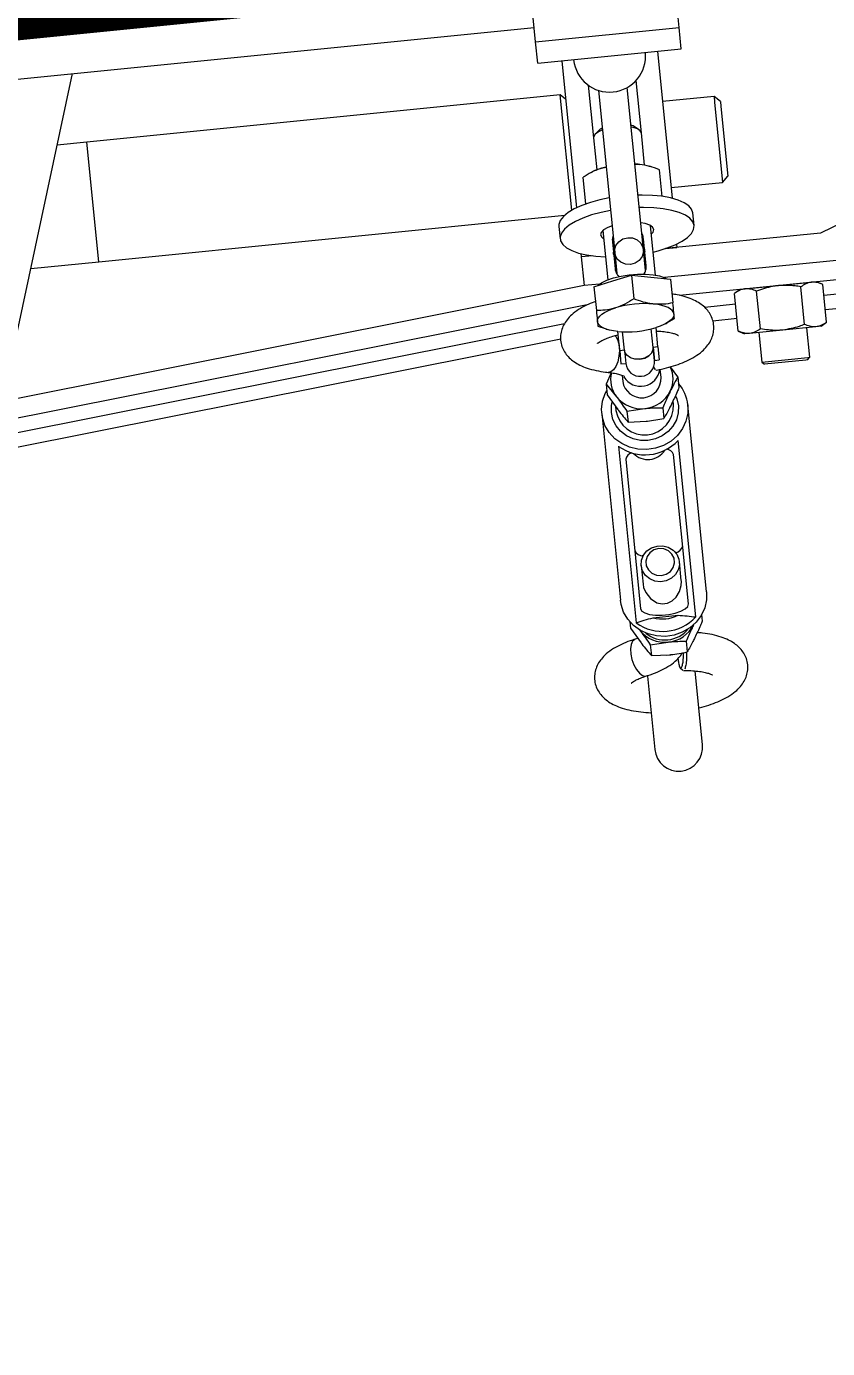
# Model space of a CAD drawing. Header units: millimetres. Extents: x -37020 to 35906, y -101 to 52234.
# Drawn here: x -110.262 to -109.929, y 323.827 to 324.377 of the extents above; entities that cross this region are included whole.
import ezdxf

# ---------------------------------------------------------------- set-up
doc = ezdxf.new("R2010")
doc.units = ezdxf.units.MM
doc.header["$PDMODE"] = 35
doc.header["$PDSIZE"] = 1
doc.linetypes.add('CENTROX2', pattern=[101.6, 63.5, -12.7, 12.7, -12.7])
doc.linetypes.add('DASHED2', pattern=[0.375, 0.25, -0.125])
for name, color, linetype in [('Catenaria', 2, 'Continuous'), ('Eje unifilar', 4, 'CENTROX2'), ('M0_EQUIPOS', 2, 'Continuous'), ('R10', 240, 'Continuous'), ('unifilar VIAS Ppales', 5, 'DASHED2')]:
    doc.layers.add(name, color=color, linetype=linetype)
doc.styles.add('Romans', font='romans.shx', dxfattribs={"width": 0.8})
doc.styles.get("Standard").update_dxf_attribs({"font": 'arial.ttf'})
doc.dimstyles.get("Standard").update_dxf_attribs({"dimtxt": 0.18, "dimasz": 0.18, "dimexe": 0.18, "dimexo": 0.0625, "dimgap": 0.09, "dimtad": 0, "dimtih": 1, "dimtoh": 1, "dimdec": 4, "dimzin": 0, "dimdsep": 46, "dimtxsty": 'Standard', "dimcen": 0.09, "dimadec": 0, "dimazin": 0, "dimtfac": 1, "dimtdec": 4, "dimtofl": 0, "dimtmove": 0, "dimatfit": 3, "dimfxl": 1, "dimtolj": 1, "dimtzin": 0, "dimarcsym": 0})

# ---------------------------------------------------------------- blocks, each defined once
blk = doc.blocks.new('enlace tol')
at = {"layer": 'Eje unifilar'}
blk.add_line((-7125.44, -43306.58, -11480), (6097.6, -44628.91, -11480), dxfattribs=at)
blk = doc.blocks.new('A$C3C3C2E3F')
at = {"layer": 'M0_EQUIPOS', "color": 1, "linetype": 'Continuous', "lineweight": 15}
for p, q in [((-10.45, -999.3), (-10.45, -2289.3)), ((-64.95, -2294.3), (-88.99, -2046.76)), ((-68.95, -2294.49), (-92.97, -2047.15)), ((-75.58, -2288.35), (-86.8, -2172.83)), ((-72.46, -2289.4), (-83.81, -2172.58)), ((-63.6, -2175.74), (-10.45, -2192.74)), ((-49.95, -2180.1), (-49.95, -2194.3)), ((-24.95, -2194.3), (-24.95, -2188.1)), ((-49.95, -2194.3), (-49.95, -2291.76)), ((-49.95, -2194.3), (-24.95, -2194.3)), ((-24.95, -2293.3), (-24.95, -2194.3)), ((-52.16, -2290.3), (-54.78, -2290.3)), ((-17.95, -2289.3), (-17.95, -2319.3)), ((-17.95, -2289.3), (-13.45, -2289.3)), ((-13.45, -2289.3), (-13.45, -2319.3)), ((-13.45, -2289.3), (13.55, -2289.3)), ((-64.95, -2297.53), (-64.95, -2294.3)), ((-58.95, -2294.3), (-64.95, -2294.3)), ((-58.95, -2296.69), (-58.95, -2294.3)), ((-58.26, -2294.3), (-58.95, -2294.3)), ((-49.09, -2293.3), (-24.95, -2293.3)), ((-17.95, -2294.3), (-48.68, -2294.3)), ((-25.95, -2294.3), (-24.95, -2293.3)), ((-136.86, -2296.79), (-140.1, -2298.67)), ((-136.86, -2296.79), (-140.1, -2298.67)), ((-135.49, -2296.79), (-136.86, -2296.79)), ((-91.79, -2295.3), (-130.85, -2295.3)), ((-91.79, -2295.3), (-130.85, -2295.3)), ((-88.03, -2296.79), (-91.27, -2298.67)), ((-88.03, -2296.79), (-91.27, -2298.67)), ((-85.78, -2296.79), (-88.61, -2298.67)), ((-85.78, -2296.79), (-88.61, -2298.67)), ((-85.78, -2296.79), (-88.03, -2296.79)), ((-83.54, -2298.06), (-85.78, -2296.79)), ((-83.54, -2298.06), (-85.78, -2296.79)), ((-73.63, -2296.3), (-74.37, -2297.93)), ((-65.39, -2296.3), (-70.35, -2296.3)), ((-68.95, -2294.7), (-68.95, -2294.49)), ((-65.39, -2296.3), (-64.56, -2300.3)), ((-48.08, -2296.3), (-42.5, -2296.3)), ((-147.11, -2299.3), (-162.45, -2299.3)), ((-139.09, -2298.08), (-139.22, -2297.5)), ((-139.09, -2298.08), (-139.22, -2297.5)), ((-98.93, -2298.07), (-135.86, -2298.07)), ((-101.77, -2299.3), (-133.02, -2299.3)), ((-90.63, -2298.3), (-91.43, -2298.3)), ((-90.63, -2298.3), (-91.43, -2298.3)), ((-74.39, -2297.93), (-74.53, -2298.27)), ((-53.92, -2299.3), (-64.25, -2299.3)), ((-41.6, -2298.27), (-41.74, -2297.93)), ((-34.52, -2299.3), (-41.25, -2299.3)), ((-23.54, -2299.3), (-34.52, -2299.3)), ((-33.18, -2300.44), (-33.85, -2299.67)), ((-142.93, -2300.55), (-143.14, -2304.3)), ((-142.93, -2300.55), (-143.14, -2304.3)), ((-140.68, -2300.55), (-142.93, -2300.55)), ((-140.68, -2300.55), (-140.48, -2304.3)), ((-140.68, -2300.55), (-140.48, -2304.3)), ((-135.15, -2301.7), (-135.15, -2306.9)), ((-124.1, -2300.3), (-128.01, -2300.3)), ((-124.1, -2300.3), (-128.01, -2300.3)), ((-94.1, -2300.55), (-94.31, -2304.3)), ((-94.1, -2300.55), (-94.31, -2304.3)), ((-91.85, -2300.55), (-94.1, -2300.55)), ((-91.85, -2300.55), (-91.65, -2304.3)), ((-91.85, -2300.55), (-91.65, -2304.3)), ((-84.31, -2300.3), (-85.57, -2300.3)), ((-84.31, -2300.3), (-85.57, -2300.3)), ((-81.9, -2300.3), (-81.9, -2301.3)), ((-79.16, -2300.3), (-81.9, -2300.3)), ((-79.16, -2301.3), (-81.9, -2301.3)), ((-79.16, -2301.3), (-81.9, -2301.3)), ((-79.16, -2301.3), (-79.16, -2300.3)), ((-79.16, -2300.3), (-75.12, -2300.3)), ((-79.16, -2301.3), (-75.3, -2301.3)), ((-64.56, -2300.3), (-63.74, -2304.3)), ((-58.73, -2301.3), (-63.11, -2301.3)), ((-58.73, -2301.3), (-63.11, -2301.3)), ((-62.23, -2301.3), (-62.23, -2301.07)), ((-56.47, -2301.05), (-62.08, -2301.05)), ((-61.91, -2301.3), (-61.91, -2301.05)), ((-61.9, -2301.3), (-61.9, -2301.05)), ((-59.62, -2301.05), (-59.64, -2301.3)), ((-24.83, -2301.3), (-58.73, -2301.3)), ((-24.83, -2301.3), (-58.73, -2301.3)), ((-40.89, -2301.3), (-41.01, -2300.3)), ((-63.74, -2304.3), (-68.71, -2304.3)), ((-63.74, -2304.3), (-64.56, -2308.3)), ((-146.06, -2306.28), (-146.6, -2306.75)), ((-146.06, -2306.28), (-146.6, -2306.75)), ((-140.68, -2308.05), (-142.93, -2308.05)), ((-91.85, -2308.05), (-94.1, -2308.05)), ((-81.9, -2307.3), (-81.9, -2308.3)), ((-81.9, -2307.3), (-79.16, -2307.3)), ((-79.16, -2307.3), (-81.9, -2307.3)), ((-79.16, -2307.3), (-75.3, -2307.3)), ((-79.16, -2308.3), (-79.16, -2307.3)), ((-63.1, -2307.3), (-58.73, -2307.3)), ((-63.1, -2307.3), (-58.73, -2307.3)), ((-62.23, -2307.52), (-62.23, -2307.3)), ((-62.08, -2307.55), (-56.47, -2307.55)), ((-61.91, -2307.55), (-61.91, -2307.3)), ((-61.9, -2307.55), (-61.9, -2307.3)), ((-59.64, -2307.3), (-59.62, -2307.55)), ((-58.73, -2307.3), (-24.83, -2307.3)), ((-58.73, -2307.3), (-24.83, -2307.3)), ((-162.45, -2309.3), (-146.99, -2309.3)), ((-135.86, -2310.52), (-98.93, -2310.52)), ((-133.02, -2309.3), (-101.77, -2309.3)), ((-128.01, -2308.3), (-124.1, -2308.3)), ((-128.01, -2308.3), (-124.1, -2308.3)), ((-91.43, -2310.3), (-90.64, -2310.3)), ((-91.43, -2310.3), (-90.64, -2310.3)), ((-85.78, -2311.8), (-83.52, -2310.5)), ((-85.78, -2311.8), (-83.52, -2310.5)), ((-85.57, -2308.3), (-83.85, -2308.3)), ((-85.57, -2308.3), (-83.85, -2308.3)), ((-79.16, -2308.3), (-81.9, -2308.3)), ((-79.16, -2308.3), (-75.12, -2308.3)), ((-74.53, -2310.32), (-74.39, -2310.67)), ((-74.38, -2310.66), (-73.63, -2312.3)), ((-64.56, -2308.3), (-65.39, -2312.3)), ((-64.25, -2309.3), (-53.92, -2309.3)), ((-41.74, -2310.67), (-41.6, -2310.32)), ((-41.25, -2309.3), (-34.52, -2309.3)), ((-34.52, -2309.3), (-23.54, -2309.3)), ((-33.85, -2308.92), (-33.18, -2308.16)), ((-135.49, -2311.8), (-136.86, -2311.8)), ((-130.85, -2313.3), (-91.79, -2313.3)), ((-130.85, -2313.3), (-91.79, -2313.3)), ((-85.78, -2311.8), (-88.03, -2311.8)), ((-65.39, -2312.3), (-70.35, -2312.3)), ((-64.95, -2474.3), (-64.95, -2311.07)), ((-58.95, -2344.3), (-58.95, -2311.91)), ((-58.95, -2311.91), (-58.95, -2314.3)), ((-48.08, -2312.3), (-42.5, -2312.3)), ((-68.95, -2474.47), (-68.95, -2313.85)), ((-58.26, -2314.3), (-58.95, -2314.3)), ((-17.95, -2314.3), (-48.68, -2314.3)), ((-46.45, -2314.3), (-46.45, -2325.1)), ((-28.45, -2325.1), (-28.45, -2314.3)), ((-71.95, -2325.25), (-71.95, -2318.8)), ((-54.78, -2318.3), (-52.16, -2318.3)), ((-74.95, -2325.25), (-74.95, -2320.2)), ((-17.95, -2319.3), (-13.45, -2319.3)), ((-13.45, -2319.3), (13.55, -2319.3)), ((-77.54, -2325.25), (-78.26, -2326.49)), ((-78.26, -2327.56), (-78.26, -2326.49)), ((-77.54, -2325.25), (-69.67, -2325.25)), ((-68.96, -2326.49), (-69.67, -2325.25)), ((-68.96, -2326.49), (-68.96, -2327.56)), ((-46.45, -2325.1), (-45.25, -2326.3)), ((-29.66, -2325.1), (-46.45, -2325.1)), ((-30.7, -2326.3), (-45.25, -2326.3)), ((-29.65, -2326.3), (-30.7, -2326.3)), ((-28.45, -2325.1), (-29.66, -2325.1)), ((-29.65, -2326.3), (-28.45, -2325.1)), ((-84.45, -2329.49), (-84.95, -2329.99)), ((-84.95, -2338.65), (-84.95, -2329.99)), ((-78.26, -2329.49), (-84.45, -2329.49)), ((-84.45, -2329.49), (-84.45, -2339.11)), ((-78.26, -2334.49), (-78.26, -2327.56)), ((-77.54, -2329.87), (-69.67, -2329.87)), ((-68.96, -2327.56), (-68.96, -2334.49)), ((-68.95, -2329.49), (-68.96, -2329.49)), ((-78.26, -2341.42), (-78.26, -2334.49)), ((-68.96, -2334.49), (-68.96, -2341.42)), ((-84.95, -2338.99), (-84.95, -2338.65)), ((-84.95, -2338.99), (-84.45, -2339.49)), ((-84.45, -2339.11), (-84.45, -2339.49)), ((-84.45, -2339.49), (-78.26, -2339.49)), ((-77.54, -2339.11), (-69.67, -2339.11)), ((-68.96, -2339.49), (-68.95, -2339.49)), ((-78.26, -2342.49), (-78.26, -2341.42)), ((-78.26, -2342.49), (-77.54, -2343.73)), ((-77.54, -2343.73), (-69.67, -2343.73)), ((-74.95, -2474.72), (-74.95, -2343.73)), ((-71.95, -2474.59), (-71.95, -2343.73)), ((-69.67, -2343.73), (-68.96, -2342.49)), ((-68.96, -2341.42), (-68.96, -2342.49)), ((-10.95, -2474.3), (-58.95, -2344.3))]:
    blk.add_line(p, q, dxfattribs=at)
at = {"layer": 'M0_EQUIPOS', "color": 1, "linetype": 'Continuous', "lineweight": 15, "flags": 128}
for points in [[(-49.92, -2301.3), (-50.13, -2299.33), (-50.47, -2297.3), (-50.93, -2295.44), (-51.48, -2293.82), (-52.12, -2292.47), (-52.83, -2291.42), (-53.59, -2290.71), (-54.38, -2290.34), (-55.18, -2290.34), (-55.97, -2290.71), (-56.73, -2291.42), (-57.44, -2292.47), (-58.08, -2293.82), (-58.63, -2295.44), (-59.09, -2297.3), (-59.42, -2299.3)], [(-47.31, -2301.3), (-47.51, -2299.33), (-47.86, -2297.3), (-48.31, -2295.44), (-48.87, -2293.82), (-49.5, -2292.47), (-50.21, -2291.42), (-50.97, -2290.71), (-51.76, -2290.34), (-52.16, -2290.3)], [(-139.22, -2297.49), (-139.24, -2297.43), (-139.56, -2296.94), (-140.2, -2296.57), (-141.11, -2296.35), (-142.19, -2296.3), (-143.36, -2296.44), (-144.51, -2296.74), (-145.53, -2297.17), (-146.35, -2297.71), (-146.88, -2298.3)], [(-139.22, -2297.49), (-139.24, -2297.43), (-139.56, -2296.94), (-140.2, -2296.57), (-141.11, -2296.35), (-142.19, -2296.3), (-143.36, -2296.44), (-144.51, -2296.74), (-145.53, -2297.17), (-146.35, -2297.71), (-146.88, -2298.3)], [(-130.85, -2313.3), (-132.54, -2313.11), (-134.17, -2312.57), (-135.65, -2311.69), (-136.95, -2310.5), (-137.99, -2309.06), (-138.74, -2307.42), (-139.17, -2305.66), (-139.25, -2303.84), (-138.99, -2302.04), (-138.4, -2300.34), (-137.5, -2298.79), (-136.33, -2297.47), (-134.93, -2296.43), (-133.37, -2295.71), (-131.7, -2295.34), (-130.85, -2295.3)], [(-130.85, -2313.3), (-132.54, -2313.11), (-134.17, -2312.57), (-135.65, -2311.69), (-136.95, -2310.5), (-137.99, -2309.06), (-138.74, -2307.42), (-139.17, -2305.66), (-139.25, -2303.84), (-138.99, -2302.04), (-138.4, -2300.34), (-137.5, -2298.79), (-136.33, -2297.47), (-134.93, -2296.43), (-133.37, -2295.71), (-131.7, -2295.34), (-130.85, -2295.3)], [(-91.79, -2313.3), (-93.48, -2313.11), (-95.1, -2312.57), (-96.59, -2311.69), (-97.89, -2310.5), (-98.93, -2309.06), (-99.68, -2307.42), (-100.1, -2305.66), (-100.19, -2303.84), (-99.93, -2302.04), (-99.34, -2300.34), (-98.44, -2298.79), (-97.27, -2297.47), (-95.87, -2296.43), (-94.31, -2295.71), (-92.64, -2295.34), (-90.94, -2295.34), (-89.27, -2295.71), (-87.7, -2296.43), (-87.14, -2296.79)], [(-91.79, -2313.3), (-93.48, -2313.11), (-95.1, -2312.57), (-96.59, -2311.69), (-97.89, -2310.5), (-98.93, -2309.06), (-99.68, -2307.42), (-100.1, -2305.66), (-100.19, -2303.84), (-99.93, -2302.04), (-99.34, -2300.34), (-98.44, -2298.79), (-97.27, -2297.47), (-95.87, -2296.43), (-94.31, -2295.71), (-92.64, -2295.34), (-90.94, -2295.34), (-89.27, -2295.71), (-87.7, -2296.43), (-87.14, -2296.79)], [(-75.12, -2300.3), (-74.92, -2299.43), (-74.67, -2298.64), (-74.39, -2297.95), (-74.08, -2297.37), (-73.75, -2296.91), (-73.4, -2296.57), (-73.03, -2296.37), (-72.66, -2296.3)], [(-72.66, -2296.3), (-72.29, -2296.37), (-71.93, -2296.57), (-71.58, -2296.91), (-71.24, -2297.37), (-70.93, -2297.95), (-70.65, -2298.64), (-70.41, -2299.43), (-70.2, -2300.3)], [(-65.22, -2297.11), (-64.75, -2297.93), (-64.3, -2299.12), (-63.95, -2300.55), (-63.73, -2302.16), (-63.63, -2303.87), (-63.66, -2305.59), (-63.83, -2307.26), (-64.11, -2308.79), (-64.51, -2310.11), (-65, -2311.15), (-65.22, -2311.49)], [(-146.88, -2298.3), (-147.07, -2298.89), (-147.06, -2299.1)], [(-146.88, -2298.3), (-147.07, -2298.89), (-147.06, -2299.1)], [(-133.02, -2299.3), (-133.52, -2299.5), (-133.98, -2300.09), (-134.36, -2301.02), (-134.63, -2302.22), (-134.78, -2303.59), (-134.78, -2305.01), (-134.63, -2306.38), (-134.36, -2307.57), (-133.98, -2308.5), (-133.52, -2309.1), (-133.02, -2309.3)], [(-133.02, -2299.3), (-133.52, -2299.5), (-133.98, -2300.09), (-134.36, -2301.02), (-134.63, -2302.22), (-134.78, -2303.59), (-134.78, -2305.01), (-134.63, -2306.38), (-134.36, -2307.57), (-133.98, -2308.5), (-133.52, -2309.1), (-133.02, -2309.3)], [(-89.62, -2310.9), (-90.33, -2311.12), (-91.79, -2311.3), (-93.24, -2311.12), (-94.63, -2310.61), (-95.87, -2309.77), (-96.9, -2308.66), (-97.68, -2307.34), (-98.17, -2305.86), (-98.33, -2304.3), (-98.17, -2302.74), (-97.68, -2301.26), (-96.9, -2299.93), (-95.87, -2298.83), (-94.63, -2297.99), (-93.24, -2297.47), (-91.79, -2297.3)], [(-89.62, -2310.9), (-90.33, -2311.12), (-91.79, -2311.3), (-93.24, -2311.12), (-94.63, -2310.61), (-95.87, -2309.77), (-96.9, -2308.66), (-97.68, -2307.34), (-98.17, -2305.86), (-98.33, -2304.3), (-98.17, -2302.74), (-97.68, -2301.26), (-96.9, -2299.93), (-95.87, -2298.83), (-94.63, -2297.99), (-93.24, -2297.47), (-91.79, -2297.3)], [(-91.79, -2297.3), (-90.33, -2297.47), (-89.67, -2297.67)], [(-91.79, -2297.3), (-90.33, -2297.47), (-89.67, -2297.67)], [(-75.9, -2299.64), (-76.2, -2299.86), (-76.99, -2300.16), (-77.99, -2300.29), (-79.13, -2300.25), (-80.3, -2300.03), (-81.4, -2299.66), (-82.33, -2299.17), (-83.01, -2298.6), (-83.38, -2298), (-83.42, -2297.49)], [(-75.9, -2299.64), (-76.2, -2299.86), (-76.99, -2300.16), (-77.99, -2300.29), (-79.13, -2300.25), (-80.3, -2300.03), (-81.4, -2299.66), (-82.33, -2299.17), (-83.01, -2298.6), (-83.38, -2298), (-83.42, -2297.49)], [(-53.12, -2301.3), (-53.38, -2300.37), (-53.79, -2299.48), (-54.27, -2298.93), (-54.78, -2298.74), (-55.29, -2298.93), (-55.64, -2299.3)], [(-33.1, -2301.3), (-33.4, -2300.42), (-33.81, -2299.71), (-34.28, -2299.35), (-34.52, -2299.3)], [(-128.01, -2300.31), (-128.69, -2300.36), (-129.76, -2300.68), (-131.12, -2301.53), (-132.11, -2302.8), (-132.43, -2303.86), (-132.39, -2304.98), (-132.02, -2305.96), (-131.33, -2306.87), (-130.23, -2307.69), (-129.05, -2308.16), (-128.17, -2308.29), (-128.01, -2308.3), (-128.01, -2308.3)], [(-128.01, -2300.31), (-128.69, -2300.36), (-129.76, -2300.68), (-131.12, -2301.53), (-132.11, -2302.8), (-132.43, -2303.86), (-132.39, -2304.98), (-132.02, -2305.96), (-131.33, -2306.87), (-130.23, -2307.69), (-129.05, -2308.16), (-128.17, -2308.29), (-128.01, -2308.3), (-128.01, -2308.3)], [(-124.1, -2300.3), (-123, -2300.48), (-122, -2300.99), (-121.18, -2301.8), (-120.62, -2302.84), (-120.37, -2304), (-120.46, -2305.19), (-120.86, -2306.3), (-121.56, -2307.23), (-122.48, -2307.9), (-123.54, -2308.25), (-124.66, -2308.25), (-125.72, -2307.9), (-126.65, -2307.23), (-127.34, -2306.3), (-127.75, -2305.19), (-127.83, -2304), (-127.58, -2302.84), (-127.02, -2301.8), (-126.21, -2300.99), (-125.2, -2300.48), (-124.1, -2300.3)], [(-124.1, -2300.3), (-123, -2300.48), (-122, -2300.99), (-121.18, -2301.8), (-120.62, -2302.84), (-120.37, -2304), (-120.46, -2305.19), (-120.86, -2306.3), (-121.56, -2307.23), (-122.48, -2307.9), (-123.54, -2308.25), (-124.66, -2308.25), (-125.72, -2307.9), (-126.65, -2307.23), (-127.34, -2306.3), (-127.75, -2305.19), (-127.83, -2304), (-127.58, -2302.84), (-127.02, -2301.8), (-126.21, -2300.99), (-125.2, -2300.48), (-124.1, -2300.3)], [(-126.55, -2304.3), (-126.38, -2305.32), (-125.89, -2306.23), (-125.15, -2306.9), (-124.23, -2307.25), (-123.26, -2307.25), (-122.34, -2306.9), (-121.6, -2306.23), (-121.11, -2305.32), (-120.94, -2304.3), (-121.11, -2303.27), (-121.6, -2302.37), (-122.34, -2301.7), (-123.26, -2301.34), (-124.23, -2301.34), (-125.15, -2301.7), (-125.89, -2302.37), (-126.38, -2303.27), (-126.55, -2304.3)], [(-126.55, -2304.3), (-126.38, -2305.32), (-125.89, -2306.23), (-125.15, -2306.9), (-124.23, -2307.25), (-123.26, -2307.25), (-122.34, -2306.9), (-121.6, -2306.23), (-121.11, -2305.32), (-120.94, -2304.3), (-121.11, -2303.27), (-121.6, -2302.37), (-122.34, -2301.7), (-123.26, -2301.34), (-124.23, -2301.34), (-125.15, -2301.7), (-125.89, -2302.37), (-126.38, -2303.27), (-126.55, -2304.3)], [(-122.09, -2300.67), (-121.98, -2300.94), (-121.94, -2301.03)], [(-122.09, -2300.67), (-121.98, -2300.94), (-121.94, -2301.03)], [(-81.34, -2304.3), (-81.21, -2303.27), (-80.83, -2302.37), (-80.25, -2301.7), (-79.54, -2301.34), (-79.16, -2301.3)], [(-81.34, -2304.3), (-81.21, -2305.32), (-80.83, -2306.23), (-80.25, -2306.9), (-79.54, -2307.25), (-79.16, -2307.3), (-79.54, -2307.25), (-80.25, -2306.9), (-80.83, -2306.23), (-81.21, -2305.32), (-81.34, -2304.3), (-81.21, -2303.27), (-80.83, -2302.37), (-80.25, -2301.7), (-79.54, -2301.34), (-79.16, -2301.3)], [(-61.53, -2304.3), (-61.36, -2303.27), (-60.87, -2302.37), (-60.13, -2301.7), (-59.21, -2301.34), (-58.24, -2301.34), (-57.32, -2301.7), (-56.58, -2302.37), (-56.09, -2303.27), (-55.92, -2304.3), (-56.09, -2305.32), (-56.58, -2306.23), (-57.32, -2306.9), (-58.24, -2307.25), (-59.21, -2307.25), (-60.13, -2306.9), (-60.87, -2306.23), (-61.36, -2305.32), (-61.53, -2304.3)], [(-61.53, -2304.3), (-61.36, -2303.27), (-60.87, -2302.37), (-60.13, -2301.7), (-59.21, -2301.34), (-58.24, -2301.34), (-57.32, -2301.7), (-56.58, -2302.37), (-56.09, -2303.27), (-55.92, -2304.3), (-56.09, -2305.32), (-56.58, -2306.23), (-57.32, -2306.9), (-58.24, -2307.25), (-59.21, -2307.25), (-60.13, -2306.9), (-60.87, -2306.23), (-61.36, -2305.32), (-61.53, -2304.3)], [(-41.01, -2300.3), (-40.84, -2301.24), (-40.83, -2301.3)], [(-143.14, -2303.65), (-143.19, -2304.3), (-143.18, -2304.56)], [(-143.14, -2303.65), (-143.19, -2304.3), (-143.18, -2304.56)], [(-121.94, -2307.57), (-121.98, -2307.65), (-122.09, -2307.93)], [(-121.94, -2307.57), (-121.98, -2307.65), (-122.09, -2307.93)], [(-54.78, -2318.3), (-53.98, -2318.12), (-53.2, -2317.58), (-52.47, -2316.7), (-51.79, -2315.49), (-51.19, -2314), (-50.69, -2312.25), (-50.29, -2310.3), (-50, -2308.19), (-49.92, -2307.3)], [(-54.78, -2309.86), (-54.27, -2309.67), (-53.79, -2309.11), (-53.38, -2308.23), (-53.12, -2307.3)], [(-52.16, -2318.3), (-51.36, -2318.12), (-50.59, -2317.58), (-49.85, -2316.7), (-49.18, -2315.49), (-48.58, -2314), (-48.07, -2312.25), (-47.67, -2310.3), (-47.39, -2308.19), (-47.31, -2307.3)], [(-40.83, -2307.3), (-40.84, -2307.36), (-41.01, -2308.3)], [(-34.52, -2309.3), (-34.04, -2309.11), (-33.6, -2308.57), (-33.22, -2307.71), (-33.1, -2307.3)], [(-33.18, -2308.16), (-32.91, -2307.75), (-32.72, -2307.3)], [(-72.66, -2312.3), (-73.03, -2312.23), (-73.4, -2312.03), (-73.75, -2311.69), (-74.08, -2311.23), (-74.39, -2310.65), (-74.67, -2309.96), (-74.92, -2309.17), (-75.12, -2308.3)], [(-72.66, -2312.3), (-72.29, -2312.23), (-71.93, -2312.03), (-71.58, -2311.69), (-71.24, -2311.23), (-70.93, -2310.65), (-70.65, -2309.96), (-70.41, -2309.17), (-70.2, -2308.3)], [(-59.42, -2309.3), (-59.27, -2310.3), (-58.87, -2312.25), (-58.37, -2314), (-57.77, -2315.49), (-57.09, -2316.7), (-56.35, -2317.58), (-55.58, -2318.12), (-54.78, -2318.3)], [(-55.64, -2309.3), (-55.29, -2309.67), (-54.78, -2309.86)]]:
    blk.add_lwpolyline(points, dxfattribs=at)
at = {"layer": 'M0_EQUIPOS', "color": 1, "linetype": 'Continuous', "lineweight": 15}
for centre, radius, start, end in [((-17.95, -2304.3), 7.5, 90, 270), ((-162.45, -2304.3), 5, 90, 270), ((-133.89, -2304.22), 6.59, 122.6094, 180.6739), ((-133.76, -2304.3), 6.26, 134.7076, 225.2924), ((-128.77, -2304.3), 9.44, 138.7263, 221.2737), ((-120.24, -2301.13), 1.94, 108.7741, 172.5201), ((-102.32, -2301.02), 1.81, 11.3288, 72.1661), ((-91.84, -2304.3), 9.44, 138.7263, 221.2737), ((-91.13, -2304.3), 6.01, 92.903, 267.097), ((-85.05, -2304.22), 6.6, 122.6337, 180.6495), ((-85.57, -2303.53), 5.73, 69.4481, 121.98), ((-52.32, -2302.5), 11.53, 11.0314, 21.5302), ((-128.18, -2304.3), 7.44, 159.5564, 200.4436), ((-98.15, -2304.3), 4.14, 127.9383, 232.0617), ((-85.37, -2304.3), 4.01, 92.8885, 267.1115), ((-82.92, -2304.29), 4.06, 115.6575, 256.2462), ((-81.9, -2304.3), 3, 90, 270), ((-54.49, -2304.3), 21.02, 169.0293, 190.9707), ((-90.84, -2304.3), 21.02, 349.0293, 10.9707), ((-35.45, -2302.23), 2.88, 18.7757, 38.3026), ((-133.89, -2304.38), 6.59, 179.3263, 237.391), ((-85.05, -2304.37), 6.6, 179.3506, 237.3666), ((-120.24, -2307.47), 1.94, 187.4798, 251.2238), ((-102.32, -2307.58), 1.81, 287.836, 348.6715), ((-85.57, -2305.06), 5.74, 238.06, 290.9136), ((-52.33, -2306.09), 11.53, 338.4725, 348.9659), ((-91.81, -2305.27), 8.03, 270.1692, 305.5186)]:
    blk.add_arc(centre, radius, start, end, dxfattribs=at)
for points, knots in [([(-139.22, -2297.5), (-139.29, -2297.15), (-139.51, -2296.14), (-139.98, -2294.56), (-140.7, -2292.79), (-141.56, -2291.31), (-142.54, -2290.13), (-143.58, -2289.28), (-144.71, -2288.67), (-145.98, -2288.31), (-147.31, -2288.26), (-148.6, -2288.54), (-149.75, -2289.07), (-150.76, -2289.81), (-151.67, -2290.76), (-152.5, -2291.96), (-153.25, -2293.45), (-153.89, -2295.21), (-154.38, -2297.19), (-154.68, -2298.56), (-154.75, -2299.29), (-154.75, -2299.3)], [0, 0, 0, 0, 0.033815, 0.099982, 0.168452, 0.240829, 0.297317, 0.347625, 0.394595, 0.439951, 0.489258, 0.536005, 0.581647, 0.628289, 0.678307, 0.73435, 0.798119, 0.866851, 0.934143, 0.999397, 1, 1, 1, 1]), ([(-139.22, -2297.5), (-139.29, -2297.15), (-139.51, -2296.14), (-139.98, -2294.56), (-140.7, -2292.79), (-141.56, -2291.31), (-142.54, -2290.13), (-143.58, -2289.28), (-144.71, -2288.67), (-145.98, -2288.31), (-147.31, -2288.26), (-148.6, -2288.54), (-149.75, -2289.07), (-150.76, -2289.81), (-151.67, -2290.76), (-152.5, -2291.96), (-153.25, -2293.45), (-153.89, -2295.21), (-154.38, -2297.19), (-154.68, -2298.56), (-154.75, -2299.29), (-154.75, -2299.3)], [0, 0, 0, 0, 0.033815, 0.099982, 0.168452, 0.240829, 0.297317, 0.347625, 0.394595, 0.439951, 0.489258, 0.536005, 0.581647, 0.628289, 0.678307, 0.73435, 0.798119, 0.866851, 0.934143, 0.999397, 1, 1, 1, 1]), ([(-68.49, -2296.3), (-68.62, -2295.81), (-68.92, -2294.65), (-69.58, -2293.02), (-70.41, -2291.51), (-71.37, -2290.3), (-72.38, -2289.39), (-73.5, -2288.75), (-74.76, -2288.34), (-76.1, -2288.25), (-77.41, -2288.48), (-78.58, -2288.98), (-79.61, -2289.7), (-80.53, -2290.62), (-81.37, -2291.78), (-82.13, -2293.23), (-82.79, -2294.96), (-83.19, -2296.44), (-83.38, -2297.31), (-83.42, -2297.5)], [0, 0, 0, 0, 0.056336, 0.131729, 0.211276, 0.275361, 0.331912, 0.384368, 0.4348, 0.490004, 0.542108, 0.592684, 0.644055, 0.6988, 0.759799, 0.829294, 0.905073, 0.979959, 1, 1, 1, 1]), ([(-68.49, -2296.3), (-68.62, -2295.81), (-68.92, -2294.65), (-69.58, -2293.02), (-70.41, -2291.51), (-71.37, -2290.3), (-72.38, -2289.39), (-73.5, -2288.75), (-74.76, -2288.34), (-76.1, -2288.25), (-77.41, -2288.48), (-78.58, -2288.98), (-79.61, -2289.7), (-80.53, -2290.62), (-81.37, -2291.78), (-82.13, -2293.23), (-82.79, -2294.96), (-83.19, -2296.44), (-83.38, -2297.31), (-83.42, -2297.5)], [0, 0, 0, 0, 0.056336, 0.131729, 0.211276, 0.275361, 0.331912, 0.384368, 0.4348, 0.490004, 0.542108, 0.592684, 0.644055, 0.6988, 0.759799, 0.829294, 0.905073, 0.979959, 1, 1, 1, 1]), ([(-148.21, -2295.84), (-148.22, -2295.83), (-148.23, -2295.81), (-148.07, -2296.04), (-147.82, -2296.53), (-147.51, -2297.31), (-147.25, -2298.21), (-147.11, -2298.86), (-147.06, -2299.1)], [0, 0, 0, 0, 0.082635, 0.260029, 0.44802, 0.651077, 0.868854, 1, 1, 1, 1]), ([(-148.21, -2295.84), (-148.22, -2295.83), (-148.23, -2295.81), (-148.07, -2296.04), (-147.82, -2296.53), (-147.51, -2297.31), (-147.25, -2298.21), (-147.11, -2298.86), (-147.06, -2299.1)], [0, 0, 0, 0, 0.082635, 0.260029, 0.44802, 0.651077, 0.868854, 1, 1, 1, 1]), ([(-77.19, -2295.83), (-77.2, -2295.83), (-77.23, -2295.8), (-77.08, -2295.99), (-76.84, -2296.44), (-76.53, -2297.19), (-76.23, -2298.21), (-75.99, -2299.25), (-75.88, -2299.99), (-75.85, -2300.25)], [0, 0, 0, 0, 0.048796, 0.197478, 0.354085, 0.523163, 0.704809, 0.897047, 1, 1, 1, 1]), ([(-77.19, -2295.83), (-77.2, -2295.83), (-77.23, -2295.8), (-77.08, -2295.99), (-76.84, -2296.44), (-76.53, -2297.19), (-76.23, -2298.21), (-75.99, -2299.25), (-75.88, -2299.99), (-75.85, -2300.25)], [0, 0, 0, 0, 0.048796, 0.197478, 0.354085, 0.523163, 0.704809, 0.897047, 1, 1, 1, 1]), ([(-72.66, -2296.3), (-73.02, -2296.3), (-73.47, -2296.3), (-73.61, -2296.3), (-73.63, -2296.3)], [0, 0, 0, 0, 0.811318, 1, 1, 1, 1]), ([(-70.35, -2296.3), (-71.06, -2296.3), (-71.95, -2296.3), (-72.54, -2296.3), (-72.66, -2296.3)], [0, 0, 0, 0, 0.785597, 1, 1, 1, 1]), ([(-70.2, -2300.3), (-70.22, -2300.2), (-70.36, -2299.49), (-70.49, -2298.13), (-70.4, -2296.91), (-70.35, -2296.3)], [0, 0, 0, 0, 0.070115, 0.530801, 1, 1, 1, 1]), ([(-41.01, -2300.3), (-41.03, -2300.2), (-41.18, -2299.49), (-41.61, -2298.13), (-42.2, -2296.91), (-42.5, -2296.3)], [0, 0, 0, 0, 0.070083, 0.530811, 1, 1, 1, 1]), ([(-147.06, -2299.1), (-146.98, -2299.44), (-146.76, -2300.46), (-146.29, -2302.04), (-145.58, -2303.8), (-144.71, -2305.28), (-143.85, -2306.37), (-143.22, -2306.84), (-142.99, -2307.02)], [0, 0, 0, 0, 0.102343, 0.302627, 0.509858, 0.728938, 0.899904, 1, 1, 1, 1]), ([(-147.06, -2299.1), (-146.98, -2299.44), (-146.76, -2300.46), (-146.29, -2302.04), (-145.58, -2303.8), (-144.71, -2305.28), (-143.85, -2306.37), (-143.22, -2306.84), (-142.99, -2307.02)], [0, 0, 0, 0, 0.102343, 0.302627, 0.509858, 0.728938, 0.899904, 1, 1, 1, 1]), ([(-140.1, -2298.67), (-140.17, -2298.71), (-141.2, -2299.35), (-142.1, -2299.97), (-142.93, -2300.55)], [0, 0, 0, 0, 0.0701432, 1, 1, 1, 1]), ([(-140.1, -2298.67), (-140.17, -2298.71), (-141.2, -2299.35), (-142.1, -2299.97), (-142.93, -2300.55)], [0, 0, 0, 0, 0.0701432, 1, 1, 1, 1]), ([(-137.44, -2298.67), (-137.51, -2298.71), (-138.54, -2299.35), (-139.65, -2299.97), (-140.68, -2300.55)], [0, 0, 0, 0, 0.070282, 1, 1, 1, 1]), ([(-137.44, -2298.67), (-137.51, -2298.71), (-138.54, -2299.35), (-139.65, -2299.97), (-140.68, -2300.55)], [0, 0, 0, 0, 0.070282, 1, 1, 1, 1]), ([(-135.86, -2298.07), (-135.72, -2298.64), (-135.45, -2299.79), (-135.25, -2301.06), (-135.15, -2301.7)], [0, 0, 0, 0, 0.496929, 1, 1, 1, 1]), ([(-135.86, -2298.07), (-135.72, -2298.64), (-135.45, -2299.79), (-135.25, -2301.06), (-135.15, -2301.7)], [0, 0, 0, 0, 0.496929, 1, 1, 1, 1]), ([(-91.27, -2298.67), (-91.34, -2298.71), (-92.37, -2299.35), (-93.27, -2299.97), (-94.1, -2300.55)], [0, 0, 0, 0, 0.070352, 1, 1, 1, 1]), ([(-91.27, -2298.67), (-91.34, -2298.71), (-92.37, -2299.35), (-93.27, -2299.97), (-94.1, -2300.55)], [0, 0, 0, 0, 0.070352, 1, 1, 1, 1]), ([(-88.61, -2298.67), (-88.68, -2298.71), (-89.71, -2299.35), (-90.82, -2299.97), (-91.85, -2300.55)], [0, 0, 0, 0, 0.070076, 1, 1, 1, 1]), ([(-88.61, -2298.67), (-88.68, -2298.71), (-89.71, -2299.35), (-90.82, -2299.97), (-91.85, -2300.55)], [0, 0, 0, 0, 0.070076, 1, 1, 1, 1]), ([(-83.42, -2297.5), (-83.47, -2297.73), (-83.61, -2298.41), (-83.89, -2299.35), (-84.22, -2300.16), (-84.47, -2300.62), (-84.61, -2300.8), (-84.58, -2300.77), (-84.58, -2300.77)], [0, 0, 0, 0, 0.127695, 0.361469, 0.586224, 0.773749, 0.949917, 1, 1, 1, 1]), ([(-83.42, -2297.5), (-83.47, -2297.73), (-83.61, -2298.41), (-83.89, -2299.35), (-84.22, -2300.16), (-84.47, -2300.62), (-84.61, -2300.8), (-84.58, -2300.77), (-84.58, -2300.77)], [0, 0, 0, 0, 0.127695, 0.361469, 0.586224, 0.773749, 0.949917, 1, 1, 1, 1]), ([(-68.71, -2304.3), (-69.03, -2303.65), (-69.68, -2302.34), (-70.03, -2300.98), (-70.2, -2300.3)], [0, 0, 0, 0, 0.495446, 1, 1, 1, 1]), ([(-62.08, -2301.05), (-62.36, -2301.08), (-62.94, -2301.14), (-63.5, -2301.44), (-63.73, -2301.73), (-63.79, -2301.81)], [0, 0, 0, 0, 0.417379, 0.832203, 1, 1, 1, 1]), ([(-59.17, -2301.05), (-58.87, -2301.06), (-58.48, -2301.08), (-58.2, -2301.26), (-58.13, -2301.3)], [0, 0, 0, 0, 0.774367, 1, 1, 1, 1]), ([(-55.3, -2301.3), (-55.37, -2301.27), (-55.73, -2301.07), (-56.13, -2301.06), (-56.47, -2301.05)], [0, 0, 0, 0, 0.168771, 1, 1, 1, 1]), ([(-143.14, -2304.3), (-143.14, -2304.39), (-143.14, -2305.65), (-143.03, -2306.9), (-142.93, -2308.05)], [0, 0, 0, 0, 0.070208, 1, 1, 1, 1]), ([(-143.14, -2304.3), (-143.14, -2304.39), (-143.14, -2305.65), (-143.03, -2306.9), (-142.93, -2308.05)], [0, 0, 0, 0, 0.070208, 1, 1, 1, 1]), ([(-140.48, -2304.3), (-140.48, -2304.39), (-140.48, -2305.65), (-140.58, -2306.9), (-140.68, -2308.05)], [0, 0, 0, 0, 0.070207, 1, 1, 1, 1]), ([(-140.48, -2304.3), (-140.48, -2304.39), (-140.48, -2305.65), (-140.58, -2306.9), (-140.68, -2308.05)], [0, 0, 0, 0, 0.070207, 1, 1, 1, 1]), ([(-94.31, -2304.3), (-94.31, -2304.39), (-94.31, -2305.65), (-94.2, -2306.9), (-94.1, -2308.05)], [0, 0, 0, 0, 0.070207, 1, 1, 1, 1]), ([(-94.31, -2304.3), (-94.31, -2304.39), (-94.31, -2305.65), (-94.2, -2306.9), (-94.1, -2308.05)], [0, 0, 0, 0, 0.070207, 1, 1, 1, 1]), ([(-91.65, -2304.3), (-91.65, -2304.39), (-91.65, -2305.65), (-91.76, -2306.9), (-91.85, -2308.05)], [0, 0, 0, 0, 0.070207, 1, 1, 1, 1]), ([(-91.65, -2304.3), (-91.65, -2304.39), (-91.65, -2305.65), (-91.76, -2306.9), (-91.85, -2308.05)], [0, 0, 0, 0, 0.070207, 1, 1, 1, 1]), ([(-70.2, -2308.3), (-70.18, -2308.2), (-70.03, -2307.49), (-69.61, -2306.13), (-69.01, -2304.91), (-68.71, -2304.3)], [0, 0, 0, 0, 0.070088, 0.530775, 1, 1, 1, 1]), ([(-146.68, -2306.88), (-146.69, -2307), (-146.75, -2307.67), (-146.92, -2308.82), (-147.2, -2310.21), (-147.53, -2311.35), (-147.86, -2312.16), (-148.11, -2312.62), (-148.25, -2312.8), (-148.22, -2312.77), (-148.22, -2312.77)], [0, 0, 0, 0, 0.038891, 0.212565, 0.383342, 0.549152, 0.70785, 0.840284, 0.964672, 1, 1, 1, 1]), ([(-146.68, -2306.88), (-146.69, -2307), (-146.75, -2307.67), (-146.92, -2308.82), (-147.2, -2310.21), (-147.53, -2311.35), (-147.86, -2312.16), (-148.11, -2312.62), (-148.25, -2312.8), (-148.22, -2312.77), (-148.22, -2312.77)], [0, 0, 0, 0, 0.038891, 0.212565, 0.383342, 0.549152, 0.70785, 0.840284, 0.964672, 1, 1, 1, 1]), ([(-142.86, -2307.91), (-143.37, -2307.86), (-144.4, -2307.76), (-145.71, -2307.49), (-146.19, -2307.28), (-146.43, -2307.18)], [0, 0, 0, 0, 0.332147, 0.667319, 1, 1, 1, 1]), ([(-142.86, -2307.91), (-143.37, -2307.86), (-144.4, -2307.76), (-145.71, -2307.49), (-146.19, -2307.28), (-146.43, -2307.18)], [0, 0, 0, 0, 0.332147, 0.667319, 1, 1, 1, 1]), ([(-144.09, -2305.97), (-144.42, -2305.98), (-145.16, -2306), (-145.89, -2306.15), (-146.24, -2306.37), (-146.01, -2306.55), (-145.9, -2306.64)], [0, 0, 0, 0, 0.213958, 0.476028, 0.737948, 1, 1, 1, 1]), ([(-144.09, -2305.97), (-144.42, -2305.98), (-145.16, -2306), (-145.89, -2306.15), (-146.24, -2306.37), (-146.01, -2306.55), (-145.9, -2306.64)], [0, 0, 0, 0, 0.213958, 0.476028, 0.737948, 1, 1, 1, 1]), ([(-145.9, -2306.64), (-145.69, -2306.73), (-145.27, -2306.9), (-144.19, -2307.13), (-143.36, -2307.21), (-142.98, -2307.24)], [0, 0, 0, 0, 0.3523831, 0.7048375, 1, 1, 1, 1]), ([(-145.9, -2306.64), (-145.69, -2306.73), (-145.27, -2306.9), (-144.19, -2307.13), (-143.36, -2307.21), (-142.98, -2307.24)], [0, 0, 0, 0, 0.3523831, 0.7048375, 1, 1, 1, 1]), ([(-140.1, -2309.93), (-140.37, -2309.76), (-141.39, -2309.12), (-142.28, -2308.5), (-142.93, -2308.05)], [0, 0, 0, 0, 0.268505, 1, 1, 1, 1]), ([(-140.1, -2309.93), (-140.37, -2309.76), (-141.39, -2309.12), (-142.28, -2308.5), (-142.93, -2308.05)], [0, 0, 0, 0, 0.268505, 1, 1, 1, 1]), ([(-137.44, -2309.93), (-137.72, -2309.76), (-138.76, -2309.12), (-139.87, -2308.5), (-140.68, -2308.05)], [0, 0, 0, 0, 0.2686091, 1, 1, 1, 1]), ([(-137.44, -2309.93), (-137.72, -2309.76), (-138.76, -2309.12), (-139.87, -2308.5), (-140.68, -2308.05)], [0, 0, 0, 0, 0.2686091, 1, 1, 1, 1]), ([(-135.15, -2306.9), (-135.25, -2307.53), (-135.44, -2308.8), (-135.72, -2309.94), (-135.86, -2310.52)], [0, 0, 0, 0, 0.495468, 1, 1, 1, 1]), ([(-135.15, -2306.9), (-135.25, -2307.53), (-135.44, -2308.8), (-135.72, -2309.94), (-135.86, -2310.52)], [0, 0, 0, 0, 0.495468, 1, 1, 1, 1]), ([(-91.27, -2309.93), (-91.55, -2309.76), (-92.56, -2309.12), (-93.45, -2308.5), (-94.1, -2308.05)], [0, 0, 0, 0, 0.26865, 1, 1, 1, 1]), ([(-91.27, -2309.93), (-91.55, -2309.76), (-92.56, -2309.12), (-93.45, -2308.5), (-94.1, -2308.05)], [0, 0, 0, 0, 0.26865, 1, 1, 1, 1]), ([(-88.61, -2309.93), (-88.89, -2309.76), (-89.93, -2309.12), (-91.04, -2308.5), (-91.85, -2308.05)], [0, 0, 0, 0, 0.268607, 1, 1, 1, 1]), ([(-88.61, -2309.93), (-88.89, -2309.76), (-89.93, -2309.12), (-91.04, -2308.5), (-91.85, -2308.05)], [0, 0, 0, 0, 0.268607, 1, 1, 1, 1]), ([(-83.93, -2307.46), (-83.91, -2307.67), (-83.84, -2308.58), (-83.61, -2310.16), (-83.21, -2312.15), (-82.66, -2314.02), (-81.94, -2315.78), (-81.09, -2317.27), (-80.11, -2318.45), (-79.07, -2319.31), (-77.94, -2319.92), (-76.68, -2320.28), (-75.35, -2320.33), (-74.05, -2320.06), (-72.9, -2319.54), (-71.88, -2318.8), (-70.98, -2317.85), (-70.15, -2316.65), (-69.4, -2315.16), (-68.84, -2313.69), (-68.58, -2312.66), (-68.49, -2312.3)], [0, 0, 0, 0, 0.017861, 0.080352, 0.143673, 0.208539, 0.275972, 0.347242, 0.403019, 0.452644, 0.498949, 0.54365, 0.592275, 0.638388, 0.683346, 0.72927, 0.778504, 0.833632, 0.896372, 0.964076, 1, 1, 1, 1]), ([(-83.93, -2307.46), (-83.91, -2307.67), (-83.84, -2308.58), (-83.61, -2310.16), (-83.21, -2312.15), (-82.66, -2314.02), (-81.94, -2315.78), (-81.09, -2317.27), (-80.11, -2318.45), (-79.07, -2319.31), (-77.94, -2319.92), (-76.68, -2320.28), (-75.35, -2320.33), (-74.05, -2320.06), (-72.9, -2319.54), (-71.88, -2318.8), (-70.98, -2317.85), (-70.15, -2316.65), (-69.4, -2315.16), (-68.84, -2313.69), (-68.58, -2312.66), (-68.49, -2312.3)], [0, 0, 0, 0, 0.017861, 0.080352, 0.143673, 0.208539, 0.275972, 0.347242, 0.403019, 0.452644, 0.498949, 0.54365, 0.592275, 0.638388, 0.683346, 0.72927, 0.778504, 0.833632, 0.896372, 0.964076, 1, 1, 1, 1]), ([(-83.1, -2306.96), (-83.33, -2307.03), (-83.72, -2307.15), (-83.79, -2307.27), (-83.82, -2307.32)], [0, 0, 0, 0, 0.590245, 1, 1, 1, 1]), ([(-83.15, -2306.98), (-83.36, -2307.04), (-83.73, -2307.16), (-83.79, -2307.27), (-83.82, -2307.32)], [0, 0, 0, 0, 0.569935, 1, 1, 1, 1]), ([(-63.81, -2306.8), (-63.8, -2306.82), (-63.6, -2307.11), (-63.05, -2307.43), (-62.38, -2307.51), (-62.08, -2307.55)], [0, 0, 0, 0, 0.026708, 0.555545, 1, 1, 1, 1]), ([(-58.14, -2307.3), (-58.18, -2307.33), (-58.45, -2307.53), (-58.84, -2307.54), (-59.17, -2307.55)], [0, 0, 0, 0, 0.168252, 1, 1, 1, 1]), ([(-56.47, -2307.55), (-56.16, -2307.53), (-55.75, -2307.52), (-55.38, -2307.34), (-55.3, -2307.3)], [0, 0, 0, 0, 0.774369, 1, 1, 1, 1]), ([(-41.01, -2308.3), (-40.99, -2308.2), (-40.92, -2307.87), (-40.9, -2307.54), (-40.88, -2307.3)], [0, 0, 0, 0, 0.283351, 1, 1, 1, 1]), ([(-154.73, -2309.3), (-154.71, -2309.51), (-154.6, -2310.42), (-154.27, -2311.94), (-153.75, -2313.83), (-153.05, -2315.6), (-152.22, -2317.11), (-151.26, -2318.32), (-150.23, -2319.21), (-149.11, -2319.86), (-147.86, -2320.26), (-146.52, -2320.35), (-145.21, -2320.11), (-144.04, -2319.61), (-143.01, -2318.89), (-142.09, -2317.97), (-141.26, -2316.8), (-140.5, -2315.35), (-139.84, -2313.61), (-139.38, -2311.97), (-139.19, -2310.88), (-139.12, -2310.5)], [0, 0, 0, 0, 0.018606, 0.081582, 0.146021, 0.212881, 0.283437, 0.340106, 0.390167, 0.436612, 0.481313, 0.530169, 0.576313, 0.621155, 0.6667, 0.715272, 0.769431, 0.831124, 0.898326, 0.964665, 1, 1, 1, 1]), ([(-154.73, -2309.3), (-154.71, -2309.51), (-154.6, -2310.42), (-154.27, -2311.94), (-153.75, -2313.83), (-153.05, -2315.6), (-152.22, -2317.11), (-151.26, -2318.32), (-150.23, -2319.21), (-149.11, -2319.86), (-147.86, -2320.26), (-146.52, -2320.35), (-145.21, -2320.11), (-144.04, -2319.61), (-143.01, -2318.89), (-142.09, -2317.97), (-141.26, -2316.8), (-140.5, -2315.35), (-139.84, -2313.61), (-139.38, -2311.97), (-139.19, -2310.88), (-139.12, -2310.5)], [0, 0, 0, 0, 0.018606, 0.081582, 0.146021, 0.212881, 0.283437, 0.340106, 0.390167, 0.436612, 0.481313, 0.530169, 0.576313, 0.621155, 0.6667, 0.715272, 0.769431, 0.831124, 0.898326, 0.964665, 1, 1, 1, 1]), ([(-136.86, -2311.8), (-137.14, -2311.65), (-138.25, -2311.03), (-139.31, -2310.4), (-140.1, -2309.93)], [0, 0, 0, 0, 0.257394, 1, 1, 1, 1]), ([(-136.86, -2311.8), (-137.14, -2311.65), (-138.25, -2311.03), (-139.31, -2310.4), (-140.1, -2309.93)], [0, 0, 0, 0, 0.257394, 1, 1, 1, 1]), ([(-88.03, -2311.8), (-88.32, -2311.65), (-89.43, -2311.03), (-90.49, -2310.4), (-91.27, -2309.93)], [0, 0, 0, 0, 0.257452, 1, 1, 1, 1]), ([(-88.03, -2311.8), (-88.32, -2311.65), (-89.43, -2311.03), (-90.49, -2310.4), (-91.27, -2309.93)], [0, 0, 0, 0, 0.257452, 1, 1, 1, 1]), ([(-85.78, -2311.8), (-86, -2311.65), (-86.87, -2311.04), (-87.87, -2310.4), (-88.61, -2309.93)], [0, 0, 0, 0, 0.257636, 1, 1, 1, 1]), ([(-85.78, -2311.8), (-86, -2311.65), (-86.87, -2311.04), (-87.87, -2310.4), (-88.61, -2309.93)], [0, 0, 0, 0, 0.257636, 1, 1, 1, 1]), ([(-75.84, -2308.3), (-75.88, -2308.6), (-76, -2309.41), (-76.27, -2310.54), (-76.59, -2311.57), (-76.9, -2312.28), (-77.12, -2312.67), (-77.24, -2312.81), (-77.21, -2312.78), (-77.21, -2312.78)], [0, 0, 0, 0, 0.121198, 0.322147, 0.516518, 0.682774, 0.837683, 0.983894, 1, 1, 1, 1]), ([(-75.84, -2308.3), (-75.88, -2308.6), (-76, -2309.41), (-76.27, -2310.54), (-76.59, -2311.57), (-76.9, -2312.28), (-77.12, -2312.67), (-77.24, -2312.81), (-77.21, -2312.78), (-77.21, -2312.78)], [0, 0, 0, 0, 0.121198, 0.322147, 0.516518, 0.682774, 0.837683, 0.983894, 1, 1, 1, 1]), ([(-70.35, -2312.3), (-70.41, -2311.65), (-70.52, -2310.34), (-70.31, -2308.98), (-70.2, -2308.3)], [0, 0, 0, 0, 0.495456, 1, 1, 1, 1]), ([(-42.5, -2312.3), (-42.18, -2311.65), (-41.53, -2310.34), (-41.18, -2308.98), (-41.01, -2308.3)], [0, 0, 0, 0, 0.495468, 1, 1, 1, 1]), ([(-73.63, -2312.3), (-73.61, -2312.3), (-73.47, -2312.3), (-73.02, -2312.3), (-72.66, -2312.3)], [0, 0, 0, 0, 0.188682, 1, 1, 1, 1]), ([(-72.66, -2312.3), (-72.54, -2312.3), (-71.95, -2312.3), (-71.06, -2312.3), (-70.35, -2312.3)], [0, 0, 0, 0, 0.214403, 1, 1, 1, 1]), ([(-78.26, -2327.56), (-78.26, -2327.51), (-78.25, -2327.09), (-78.09, -2326.31), (-77.73, -2325.61), (-77.54, -2325.25)], [0, 0, 0, 0, 0.070087, 0.530779, 1, 1, 1, 1]), ([(-68.96, -2327.56), (-68.96, -2327.51), (-68.96, -2327.09), (-69.12, -2326.31), (-69.49, -2325.61), (-69.67, -2325.25)], [0, 0, 0, 0, 0.070084, 0.530755, 1, 1, 1, 1]), ([(-77.54, -2329.87), (-77.74, -2329.5), (-78.14, -2328.74), (-78.22, -2327.96), (-78.26, -2327.56)], [0, 0, 0, 0, 0.495451, 1, 1, 1, 1]), ([(-78.26, -2334.49), (-78.25, -2334.07), (-78.21, -2332.51), (-77.82, -2330.99), (-77.54, -2329.87)], [0, 0, 0, 0, 0.2686273, 1, 1, 1, 1]), ([(-69.67, -2329.87), (-69.47, -2329.5), (-69.07, -2328.74), (-68.99, -2327.96), (-68.96, -2327.56)], [0, 0, 0, 0, 0.495443, 1, 1, 1, 1]), ([(-68.96, -2334.49), (-68.97, -2334.07), (-69.01, -2332.51), (-69.39, -2330.99), (-69.67, -2329.87)], [0, 0, 0, 0, 0.268634, 1, 1, 1, 1]), ([(-77.54, -2339.11), (-77.65, -2338.72), (-78.07, -2337.22), (-78.18, -2335.65), (-78.26, -2334.49)], [0, 0, 0, 0, 0.25757, 1, 1, 1, 1]), ([(-69.67, -2339.11), (-69.56, -2338.72), (-69.14, -2337.22), (-69.04, -2335.65), (-68.96, -2334.49)], [0, 0, 0, 0, 0.257564, 1, 1, 1, 1]), ([(-78.26, -2341.42), (-78.26, -2341.36), (-78.25, -2340.95), (-78.09, -2340.17), (-77.73, -2339.47), (-77.54, -2339.11)], [0, 0, 0, 0, 0.070087, 0.530823, 1, 1, 1, 1]), ([(-68.96, -2341.42), (-68.96, -2341.36), (-68.96, -2340.95), (-69.12, -2340.17), (-69.49, -2339.47), (-69.67, -2339.11)], [0, 0, 0, 0, 0.070084, 0.530798, 1, 1, 1, 1]), ([(-77.54, -2343.73), (-77.74, -2343.35), (-78.14, -2342.6), (-78.22, -2341.81), (-78.26, -2341.42)], [0, 0, 0, 0, 0.495495, 1, 1, 1, 1]), ([(-69.67, -2343.73), (-69.47, -2343.35), (-69.07, -2342.6), (-68.99, -2341.81), (-68.96, -2341.42)], [0, 0, 0, 0, 0.495486, 1, 1, 1, 1])]:
    blk.add_open_spline(points, degree=3, knots=knots, dxfattribs=at)
blk = doc.blocks.new('*D247')
at = {"layer": 'Defpoints', "color": 0, "transparency": 16777216}
for p in [(-88.73212, 326.84984), (-88.66503, 326.17825), (-136.0816, 321.442)]:
    blk.add_point(p, dxfattribs=at)
at = {"layer": 'Catenaria', "color": 3, "linetype": 'Continuous', "transparency": 16777216, "insert": (-113.27371, 324.77535), "char_height": 0.5, "attachment_point": 5, "rotation": 5.7041, "style": 'Romans'}
blk.add_mtext('\\A1;47.65', dxfattribs=at)

msp = doc.modelspace()

# ---------------------------------------------------------------- linework, layer by layer
at = {"layer": 'Catenaria', "linetype": 'Continuous', "const_width": 0.01, "elevation": -11.48}
msp.add_lwpolyline([(-155.98462, 319.80438), (-69.07329, 328.4957)], dxfattribs=at)
at = {"layer": 'unifilar VIAS Ppales', "ltscale": 10, "elevation": -11.48}
msp.add_lwpolyline([(-149.03561, 321.99563, 0.024862), (-119.18387, 323.48453), (-105.96082, 324.80687, -0.024923), (-76.10908, 326.29577)], format="xyb", dxfattribs=at)

# ---------------------------------------------------------------- block references
at = {"layer": 'Catenaria', "color": 1, "ltscale": 4, "xscale": 0.001999999999955285, "yscale": 0.001999999999955285, "zscale": 0.001999999999955285, "rotation": 95.71071265088749}
msp.add_blockref('A$C3C3C2E3F', (-114.60897, 323.94194, -11.48), dxfattribs=at)
at = {"layer": 'R10', "linetype": 'Continuous', "xscale": -0.001, "yscale": 0.001, "zscale": 0.001, "rotation": 180}
msp.add_blockref('enlace tol', (-112.05843, 280.17795), dxfattribs=at)

# ---------------------------------------------------------------- dimensions: what is measured, and where the dimension line sits
at = {"layer": 'Catenaria', "linetype": 'Continuous'}
dim = msp.add_linear_dim(base=(-88.73212, 326.84984), p1=(-136.0816, 321.442), p2=(-88.66503, 326.17825), angle=5.7041, dimstyle='Standard', override={"dimscale": 0.1, "dimtxt": 5, "dimasz": 2.5, "dimexe": 1, "dimexo": 1, "dimgap": 1.25, "dimtad": 1, "dimtih": 0, "dimtoh": 0, "dimdec": 2, "dimzin": 1, "dimtxsty": 'Romans', "dimcen": 1, "dimse1": 1, "dimse2": 1, "dimsd1": 1, "dimsd2": 1, "dimclrd": 2, "dimclre": 1, "dimclrt": 3, "dimaunit": 1, "dimadec": 3, "dimtdec": 2, "dimtix": 1, "dimtofl": 1, "dimatfit": 0, "dimtzin": 8}, dxfattribs=at)
dim.commit()
dim.dimension.update_dxf_attribs({"geometry": '*D247', "text_midpoint": (-113.23644, 324.4022), "dimtype": 161})

doc.saveas('drawing.dxf')
